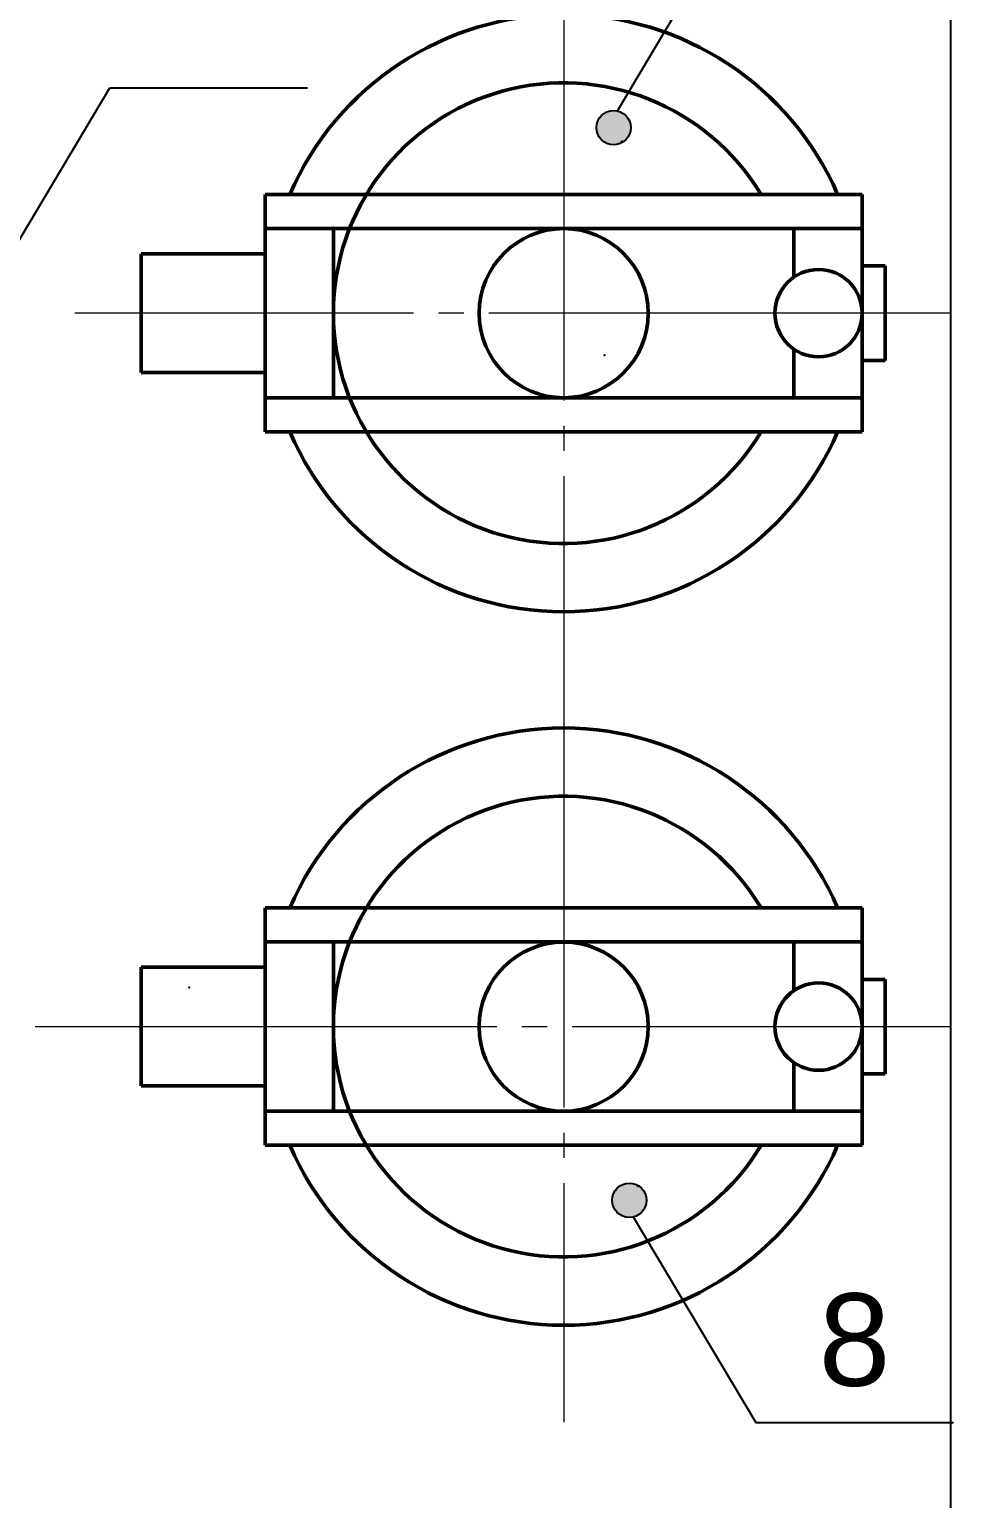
# Model space of a CAD drawing. Header units: millimetres. Extents: x 2139 to 2733, y 1509 to 1929.
# Drawn here: x 2378.84 to 2400.87, y 1597.36 to 1632.37 of the extents above; entities that cross this region are included whole.
import ezdxf

# ---------------------------------------------------------------- set-up
doc = ezdxf.new("R2010")
doc.units = ezdxf.units.MM
doc.linetypes.add('JIS_08_11', pattern=[12.8, 11, -0.6, 0.6, -0.6])
doc.layers.add('中心线', color=7, linetype='JIS_08_11', lineweight=9)
doc.layers.add('设备', color=7, linetype='Continuous', lineweight=50)
doc.layers.add('厂房', color=7, linetype='Continuous')
doc.layers.add('标注', color=7, linetype='Continuous')
doc.styles.get("Standard").update_dxf_attribs({"font": 'arial.ttf'})

msp = doc.modelspace()

# ---------------------------------------------------------------- hatches: boundary and pattern name
at = {"layer": '标注', "lineweight": -3, "true_color": 0x000000}
for points in [[(2393.176, 1630.027, -1), (2392.357, 1630.027, -1)], [(2393.553, 1604.471, 1), (2392.734, 1604.471, 1)]]:
    msp.add_hatch(color=18, dxfattribs=at).paths.add_polyline_path(points)

# ---------------------------------------------------------------- linework, layer by layer
at = {"layer": '中心线'}
for p, q in [((2391.578, 1634.524), (2391.578, 1617.68)), ((2400.797, 1625.606), (2379.928, 1625.606))]:
    msp.add_line(p, q, dxfattribs=at)
at = {"layer": '中心线', "linetype": 'JIS_08_11'}
msp.add_line((2391.578, 1617.68), (2391.578, 1599.185), dxfattribs=at)
at = {"layer": '中心线', "color": 18, "true_color": 0x000000}
msp.add_line((2378.983, 1608.608), (2400.797, 1608.608), dxfattribs=at)
at = {"layer": '厂房', "lineweight": -3}
msp.add_line((2400.797, 1719.366), (2400.797, 1553.266), dxfattribs=at)
at = {"layer": '标注', "color": 18, "lineweight": -3, "true_color": 0x000000}
for p, q in [((2392.859, 1630.426), (2395.781, 1635.322)), ((2374.919, 1621.185), (2380.763, 1630.978)), ((2380.763, 1630.978), (2385.475, 1630.978)), ((2393.237, 1604.073), (2396.159, 1599.176)), ((2396.159, 1599.176), (2400.872, 1599.176))]:
    msp.add_line(p, q, dxfattribs=at)
for centre in [(2392.766, 1630.027), (2393.144, 1604.471)]:
    msp.add_circle(centre, 0.409, dxfattribs=at)
for p in [(2392.965, 1629.693), (2392.965, 1629.693), (2392.965, 1629.693), (2392.965, 1629.693), (2393.343, 1604.805), (2393.343, 1604.805), (2393.343, 1604.805), (2393.343, 1604.805)]:
    msp.add_point(p, dxfattribs=at)
at = {"layer": '设备', "color": 18, "lineweight": 50, "true_color": 0x000000}
for p, q in [((2391.578, 1628.434), (2384.463, 1628.434)), ((2384.463, 1625.606), (2384.463, 1628.434)), ((2391.578, 1628.434), (2398.692, 1628.434)), ((2398.692, 1625.606), (2398.692, 1628.434)), ((2391.578, 1627.621), (2384.463, 1627.621)), ((2386.089, 1625.606), (2386.089, 1627.621)), ((2386.089, 1627.621), (2386.089, 1623.59)), ((2391.578, 1627.621), (2398.692, 1627.621)), ((2397.066, 1627.621), (2397.066, 1626.465)), ((2384.463, 1627.02), (2381.506, 1627.02)), ((2381.506, 1627.02), (2381.506, 1625.606)), ((2398.692, 1626.731), (2399.241, 1626.731)), ((2399.241, 1626.731), (2399.241, 1625.606)), ((2381.506, 1624.191), (2381.506, 1625.606)), ((2384.463, 1625.606), (2384.463, 1622.777)), ((2398.692, 1625.606), (2398.692, 1622.777)), ((2399.241, 1624.48), (2399.241, 1625.606)), ((2397.066, 1624.746), (2397.066, 1623.59)), ((2398.692, 1624.48), (2399.241, 1624.48)), ((2384.463, 1624.191), (2381.506, 1624.191)), ((2391.578, 1623.59), (2384.463, 1623.59)), ((2391.578, 1623.59), (2398.692, 1623.59)), ((2391.578, 1622.777), (2384.463, 1622.777)), ((2391.578, 1622.777), (2398.692, 1622.777)), ((2391.578, 1611.437), (2384.463, 1611.437)), ((2384.463, 1608.608), (2384.463, 1611.437)), ((2391.578, 1611.437), (2398.692, 1611.437)), ((2398.692, 1608.608), (2398.692, 1611.437)), ((2391.578, 1610.624), (2384.463, 1610.624)), ((2386.089, 1608.608), (2386.089, 1610.624)), ((2386.089, 1610.624), (2386.089, 1606.593)), ((2391.578, 1610.624), (2398.692, 1610.624)), ((2397.066, 1610.624), (2397.066, 1609.467)), ((2384.463, 1610.023), (2381.506, 1610.023)), ((2381.506, 1610.023), (2381.506, 1608.608)), ((2398.692, 1609.734), (2399.241, 1609.734)), ((2399.241, 1609.734), (2399.241, 1608.608)), ((2381.506, 1607.194), (2381.506, 1608.608)), ((2384.463, 1608.608), (2384.463, 1605.78)), ((2398.692, 1608.608), (2398.692, 1605.78)), ((2399.241, 1607.483), (2399.241, 1608.608)), ((2397.066, 1607.749), (2397.066, 1606.593)), ((2398.692, 1607.483), (2399.241, 1607.483)), ((2384.463, 1607.194), (2381.506, 1607.194)), ((2391.578, 1606.593), (2384.463, 1606.593)), ((2391.578, 1606.593), (2398.692, 1606.593)), ((2391.578, 1605.78), (2384.463, 1605.78)), ((2391.578, 1605.78), (2398.692, 1605.78))]:
    msp.add_line(p, q, dxfattribs=at)
for centre, radius in [((2391.578, 1625.606), 2.015), ((2397.652, 1625.606), 1.04), ((2391.578, 1608.608), 2.015), ((2397.652, 1608.608), 1.04)]:
    msp.add_circle(centre, radius, dxfattribs=at)
for centre, radius, start, end in [((2391.578, 1625.606), 7.115, 23.4261, 156.5739), ((2391.578, 1625.606), 5.488, 31.0217, 328.9783), ((2391.578, 1625.606), 7.115, 203.4261, 336.5739), ((2391.578, 1608.608), 7.115, 23.4261, 156.5739), ((2391.578, 1608.608), 5.488, 31.0217, 328.9783), ((2391.578, 1608.608), 7.115, 203.4261, 336.5739)]:
    msp.add_arc(centre, radius, start, end, dxfattribs=at)
at = {"layer": '设备', "color": 18, "lineweight": -3, "true_color": 0x000000}
for p in [(2392.548, 1624.602), (2392.548, 1624.602), (2392.548, 1624.602), (2392.548, 1624.602), (2382.653, 1609.539), (2382.653, 1609.539), (2382.653, 1609.539), (2382.653, 1609.539)]:
    msp.add_point(p, dxfattribs=at)

# ---------------------------------------------------------------- texts
at = {"layer": '标注', "color": 18, "lineweight": -3, "true_color": 0x000000, "insert": (2397.656, 1600.019), "char_height": 2.2, "width": 4.26681, "attachment_point": 7}
msp.add_mtext('8', dxfattribs=at)

doc.saveas('drawing.dxf')
